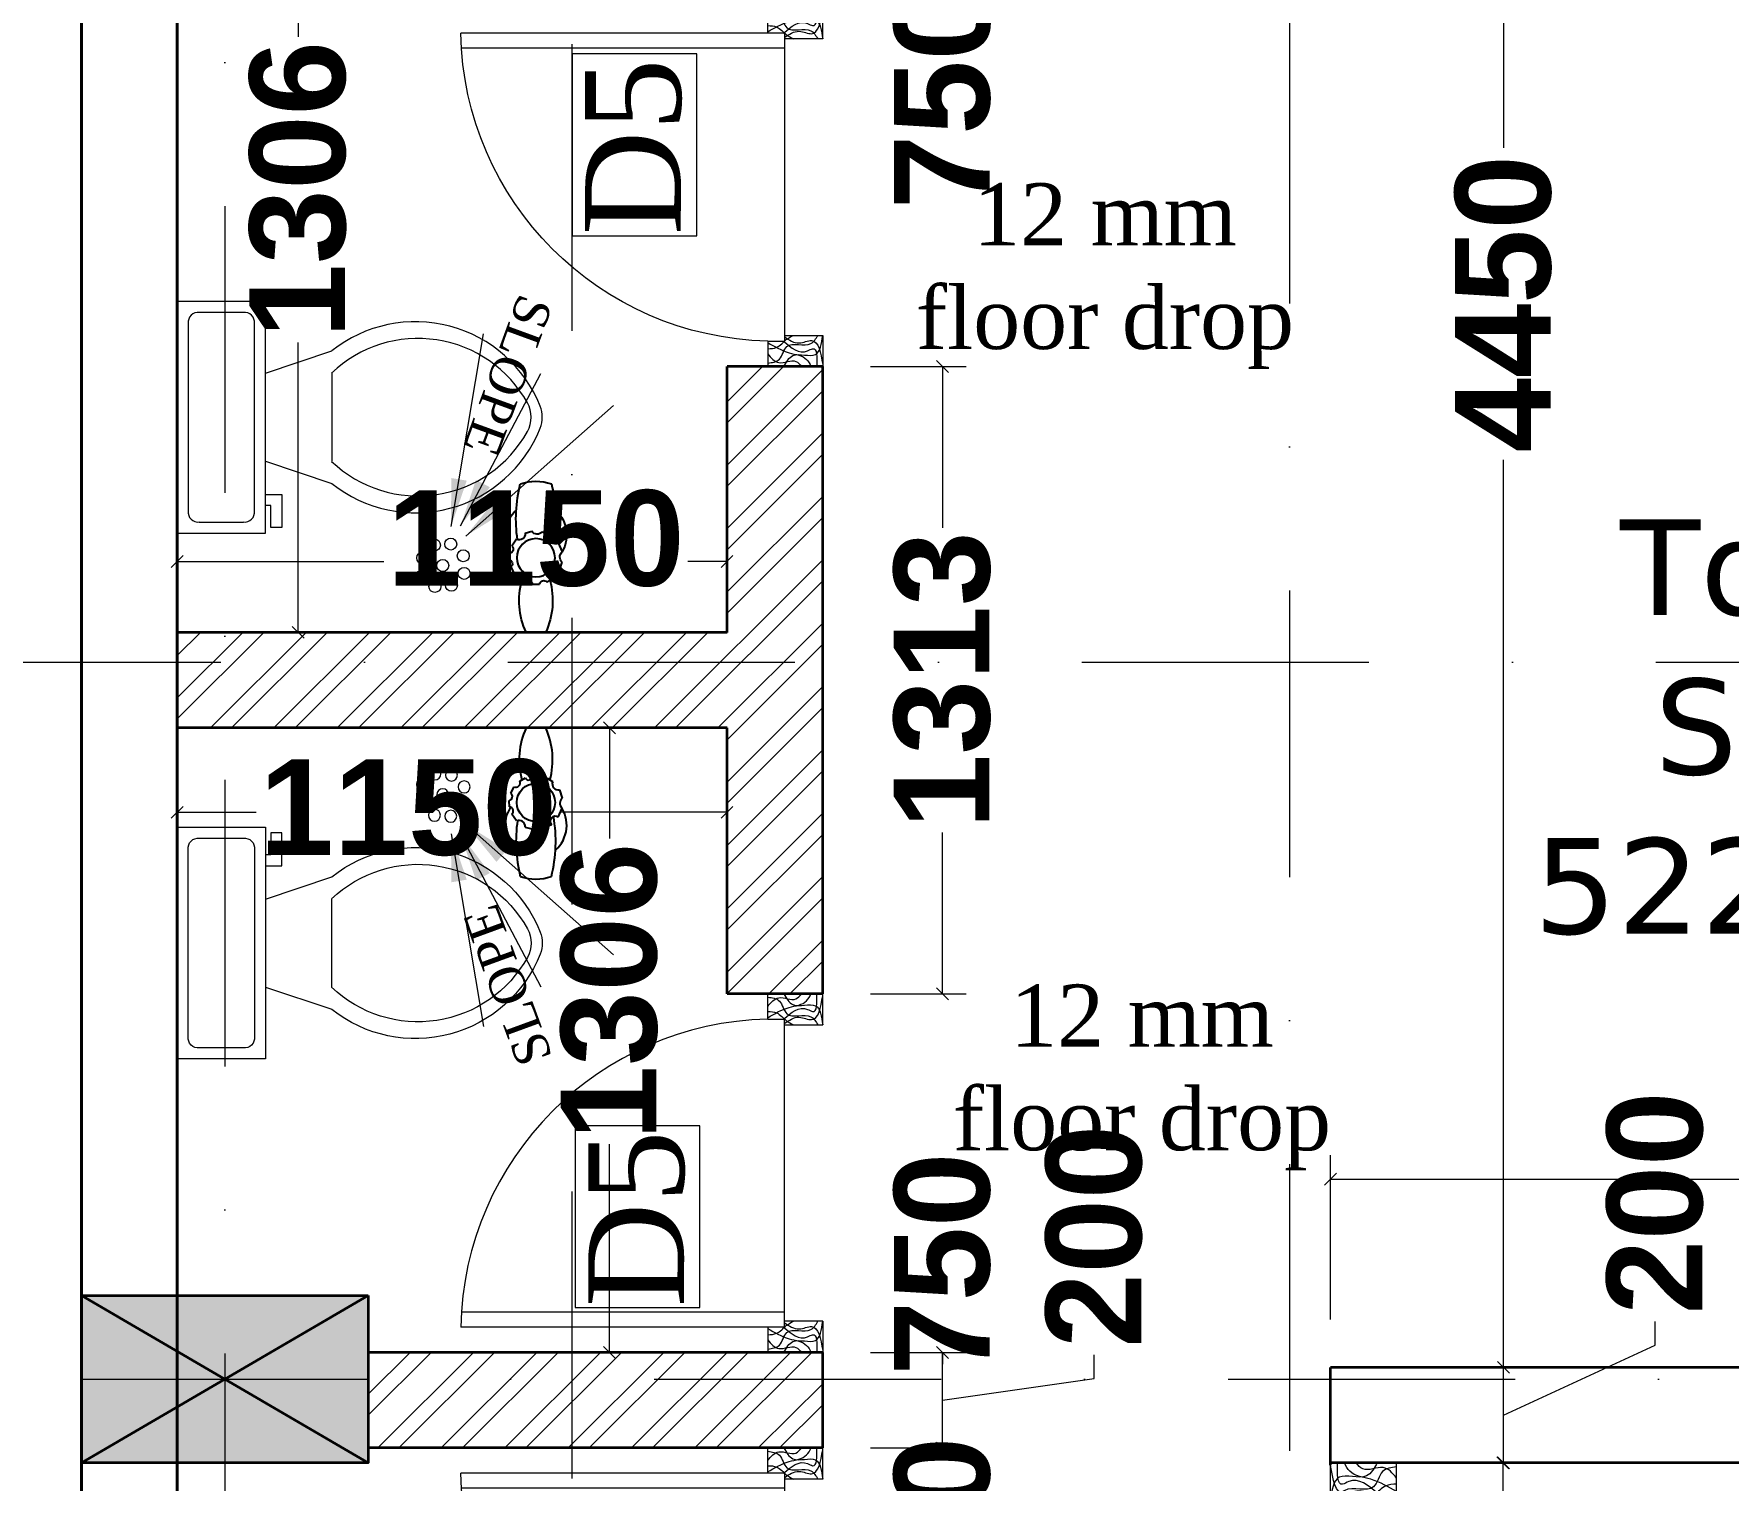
# Model space of a CAD drawing. Header units: millimetres. Extents: x -3092155 to 4513934, y -12317808 to 1850003.
# Drawn here: x -387959 to -384417, y -5519497 to -5516472 of the extents above; entities that cross this region are included whole.
import ezdxf

# ---------------------------------------------------------------- set-up
doc = ezdxf.new("R2010")
doc.units = ezdxf.units.MM
doc.header["$LTSCALE"] = 2
doc.header["$MEASUREMENT"] = 0
doc.header["$PDMODE"] = 34
doc.header["$PDSIZE"] = 500
doc.linetypes.add('DASHDOT', pattern=[1, 0.5, -0.25, 0, -0.25])
for name, color, linetype, lineweight in [('AREA AA', 162, 'Continuous', 20), ('coloumn', 10, 'Continuous', 35), ('D5', 10, 'Continuous', 5), ('DOOR', 27, 'Continuous', 5), ('expen. jt.', 130, 'Continuous', 35), ('FIXTURE', 252, 'Continuous', 0), ('GRID', 251, 'DASHDOT', 5), ('hatch toilet', 42, 'Continuous', 9), ('tap', 97, 'Continuous', 25), ('taxe', 7, 'Continuous', 9), ('TEXT', 7, 'Continuous', 13), ('toi.dim.', 214, 'Continuous', 9), ('WAll', 250, 'Continuous', 35)]:
    doc.layers.add(name, color=color, linetype=linetype, lineweight=lineweight)
doc.styles.add('int dim', font='arialbd.ttf', dxfattribs={"height": 200})
doc.styles.get("Standard").update_dxf_attribs({"font": 'times.ttf', "height": 500})
doc.styles.add('style2', font='verdana.ttf')
doc.dimstyles.new('toilet detail', dxfattribs={"dimtxt": 150, "dimasz": 25, "dimexe": 50, "dimexo": 100, "dimgap": 25, "dimtad": 0, "dimdec": 0, "dimzin": 3, "dimdsep": 46, "dimtxsty": 'int dim', "dimblk": 'OBLIQUE', "dimcen": 90, "dimclrd": 214, "dimclre": 214, "dimclrt": 256, "dimadec": 0, "dimazin": 0, "dimtfac": 1, "dimtdec": 0, "dimtofl": 0, "dimtmove": 1, "dimatfit": 3, "dimfxl": 1, "dimfrac": 1, "dimtolj": 1, "dimtzin": 0, "dimlwd": -1, "dimlwe": -1, "dimarcsym": 1})
pattern_1 = [(45, (99708.5, 251064.38), (-66.2912607, 66.2912607), []), (45, (99752.69, 251064.38), (-66.2912607, 66.2912607), [])]

# ---------------------------------------------------------------- blocks, each defined once
blk = doc.blocks.new('S.F')
at = {"layer": 'coloumn', "ltscale": 100}
blk.add_hatch(color=256, dxfattribs=at).paths.add_polyline_path([(98410.5, -5827306.2), (98410.5, -5827656.2), (97810.5, -5827656.2), (97810.5, -5827306.2)])
blk.add_hatch(color=256, dxfattribs=at).paths.add_polyline_path([(98410.5, -5827306.2), (98410.5, -5827656.2), (97810.5, -5827656.2), (97810.5, -5827306.2)])
for p, q in [((97810.5, -5827656.2), (98410.5, -5827306.2)), ((97810.5, -5827306.2), (98410.5, -5827656.2)), ((97810.5, -5827656.2), (98410.5, -5827306.2)), ((97810.5, -5827306.2), (98410.5, -5827656.2))]:
    blk.add_line(p, q, dxfattribs=at)
blk.add_lwpolyline([(98410.5, -5827306.2), (98410.5, -5827656.2), (97810.5, -5827656.2), (97810.5, -5827306.2)], close=True, dxfattribs=at)
blk.add_lwpolyline([(98410.5, -5827306.2), (98410.5, -5827656.2), (97810.5, -5827656.2), (97810.5, -5827306.2)], close=True, dxfattribs=at)
blk = doc.blocks.new('Toilet - top')
for p, q in [((9.75, -4.5), (9.75, -1.5)), ((-4.87, -6.37), (-3.37, -6.37)), ((-4.87, -7.12), (-4.87, -6.37)), ((-3.37, -6.37), (-3.37, -6)), ((-2.62, -6), (-2.62, -7.12)), ((-0.37, -6), (-1.87, -10.5)), ((5.63, -6), (7.13, -10.5)), ((-2.62, -7.12), (-4.87, -7.12)), ((5.63, -10.5), (-0.37, -10.5))]:
    blk.add_line(p, q)
blk.add_lwpolyline([(10.5, -6), (10.5, 0), (-5.25, 0), (-5.25, -6)], close=True)
for points in [[(9, -0.75), (-3.75, -0.75)], [(-4.5, -1.5), (-4.5, -4.5)], [(-3.75, -5.25), (9, -5.25)]]:
    blk.add_lwpolyline(points)
for centre, radius, start, end in [((-3.84, -1.41), 0.663, 81.8699, 188.1301), ((9.09, -1.41), 0.663, 351.8699, 98.1301), ((-3.84, -4.59), 0.663, 171.8699, 278.1301), ((9.09, -4.59), 0.663, 261.8699, 8.1301), ((5.26, -16.19), 9.13, 141.4691, 248.2606), ((5.77, -16.36), 8.5, 136.3677, 240.998), ((-0.01, -16.19), 9.13, 291.7393, 38.5307), ((-0.52, -16.36), 8.5, 299.0018, 43.6321), ((2.63, -22.05), 2, 240.998, 299.0018), ((2.63, -22.81), 2, 248.2606, 291.7393)]:
    blk.add_arc(centre, radius, start, end)
blk = doc.blocks.new('A$C3DC14F32')
at = {"layer": 'DOOR', "ltscale": 100}
for p, q in [((53, 115), (53, 756.7)), ((84, 80), (84, 755.4)), ((0, 0), (0, 115)), ((53, 115), (0, 115)), ((53, 80), (53, 115)), ((697, 115), (697, 80)), ((697, 115), (750, 115)), ((750, 115), (750, 0)), ((53, 80), (697, 80)), ((65, 0), (65, 80)), ((685, 80), (685, 0)), ((65, 0), (0, 0)), ((685, 0), (750, 0))]:
    blk.add_line(p, q, dxfattribs=at)
blk.add_arc((40.3, 100), 656.9, 1.3077, 88.8934, dxfattribs=at)
for points in [[(50, 115), (28.5, 70), (14.5, 33.5), (0, 24)], [(26.5, 115), (8, 91.5), (10.5, 56), (0, 44.5)], [(7, 115), (15, 90.5), (41.5, 75), (48, 24.5), (65, 10)], [(37, 115), (40, 96), (56, 76), (65, 61)], [(743, 115), (735, 90.5), (708.5, 75), (702, 24.5), (685, 10)], [(713, 115), (710, 96), (694, 76), (685, 61)], [(700, 115), (721.5, 70), (735.5, 33.5), (750, 24)], [(723.5, 115), (742, 91.5), (739.5, 56), (750, 44.5)], [(53, 82), (32.5, 31.5), (37, 21), (0, 12)], [(0, 81), (22.5, 62.5), (25, 15), (65, 0)], [(62, 80), (49, 49), (54, 23.5), (4, 0)], [(750, 81), (727.5, 62.5), (725, 15), (685, 0)], [(688, 80), (701, 49), (696, 23.5), (746, 0)], [(697, 82), (717.5, 31.5), (713, 21), (750, 12)]]:
    blk.add_spline(points, degree=3, dxfattribs=at)
blk = doc.blocks.new('_Oblique')
at = {"color": 0, "linetype": 'ByBlock', "lineweight": -2}
blk.add_line((-0.5, -0.5), (0.5, 0.5), dxfattribs=at)
blk = doc.blocks.new('14')
at = {"layer": 'FIXTURE', "ltscale": 15000}
for centre in [(-38.2, 36), (-57, 27.9), (-20.2, 27), (-64.7, 9.5), (-38.1, 9.5), (-12.1, 9.5), (-57, -7.8), (-38.2, -15.3), (-18.6, -8.4)]:
    blk.add_circle(centre, 6.97, dxfattribs=at)
blk = doc.blocks.new('ryr')
at = {"layer": 'tap', "ltscale": 100}
for p, q in [((1982562.6, -4956366.8), (1982560.6, -4956373.7)), ((1982569, -4956357.8), (1982576.1, -4956352.9)), ((1982583.7, -4956350.4), (1982590.2, -4956350.1)), ((1982598.2, -4956351.9), (1982604.6, -4956355.3)), ((1982610.7, -4956361.3), (1982614, -4956367.1)), ((1982561.1, -4956384.7), (1982565.1, -4956394.4)), ((1982616, -4956374.1), (1982616, -4956381.8)), ((1982666.3, -4956367.8), (1982666.3, -4956388.4)), ((1982572.8, -4956401.4), (1982582.2, -4956405.4)), ((1982601.5, -4956402.7), (1982592.8, -4956405.7)), ((1982613.7, -4956389.8), (1982610.1, -4956395.6))]:
    blk.add_line(p, q, dxfattribs=at)
blk.add_circle((1982588.3, -4956378.1), 20, dxfattribs=at)
for centre, radius, start, end in [((1982564.4, -4956380.5), 34.6, 56.5528, 138.7143), ((1982556.2, -4956378.1), 48, 160.1952, 199.8048), ((1982547.7, -4956509), 151.7, 81.7623, 103.9834), ((1982563.2, -4956360.5), 6.39, 264.6602, 25.1394), ((1982579.4, -4956350.2), 4.3, 217.9729, 357.2544), ((1982594.6, -4956348.9), 4.62, 195.6991, 319.6996), ((1982608.8, -4956357.1), 4.58, 156.5927, 294.6638), ((1982615.4, -4956370.5), 3.66, 111.8615, 279.3097), ((1982633.1, -4956440.8), 80.2, 65.5625, 105.3327), ((1982556.9, -4956379.4), 6.73, 307.8899, 56.9197), ((1982616.8, -4956386.3), 4.61, 99.2597, 228.4484), ((1982547.7, -4956247.1), 151.7, 256.0166, 279.8379), ((1982564.4, -4956375.7), 34.6, 221.3317, 306.2699), ((1982568.6, -4956398.3), 5.26, 323.2148, 132.0605), ((1982607.8, -4956401.6), 6.38, 69.0303, 190.3369), ((1982633.1, -4956315.4), 80.2, 254.6673, 294.4375), ((1982587.4, -4956410.2), 7.04, 39.9617, 136.8268), ((1982588.3, -4956378.1), 28, 279.2436, 279.2439)]:
    blk.add_arc(centre, radius, start, end, dxfattribs=at)
blk = doc.blocks.new('*D1160')
at = {"layer": 'Defpoints', "color": 0, "lineweight": 50, "ltscale": 100, "transparency": 16777216}
for p in [(-1466336.6, -5389289.5), (-1466114.3, -5389289.5), (-1466336.6, -5390189.5)]:
    blk.add_point(p, dxfattribs=at)
at = {"layer": 'toi.dim.', "color": 214, "ltscale": 100, "transparency": 16777216}
for p, q in [((-1466236.6, -5389289.5), (-1466064.3, -5389289.5)), ((-1466114.3, -5389289.5), (-1466114.3, -5389578.2)), ((-1466114.3, -5390189.5), (-1466114.3, -5390071.7)), ((-1466236.6, -5390189.5), (-1466064.3, -5390189.5))]:
    blk.add_line(p, q, dxfattribs=at)
at = {"layer": 'toi.dim.', "color": 214, "ltscale": 100, "transparency": 16777216, "xscale": 25, "yscale": 25, "zscale": 25}
for p, rotation in [((-1466114.3, -5389289.5), 90), ((-1466114.3, -5390189.5), 270)]:
    blk.add_blockref('_Oblique', p, dxfattribs=dict(at, rotation=rotation))
at = {"layer": 'toi.dim.', "ltscale": 100, "transparency": 16777216, "insert": (-1466114.3, -5389825), "char_height": 200, "attachment_point": 5, "rotation": 90, "style": 'int dim'}
blk.add_mtext('\\A1;900', dxfattribs=at)
blk = doc.blocks.new('*D1173')
at = {"layer": 'Defpoints', "color": 0, "lineweight": 50, "ltscale": 100, "transparency": 16777216}
for p in [(-1466335.7, -5389089.5), (-1466113.3, -5389089.5), (-1466336.6, -5389289.5)]:
    blk.add_point(p, dxfattribs=at)
at = {"layer": 'toi.dim.', "color": 214, "ltscale": 100, "transparency": 16777216}
for p, q in [((-1465796.1, -5389043.4), (-1465796.1, -5388993.4)), ((-1466113.3, -5389189.5), (-1465796.1, -5389043.4)), ((-1466235.7, -5389089.5), (-1466063.3, -5389089.5)), ((-1466113.3, -5389289.5), (-1466113.3, -5389089.5)), ((-1466236.6, -5389289.5), (-1466063.3, -5389289.5))]:
    blk.add_line(p, q, dxfattribs=at)
at = {"layer": 'toi.dim.', "color": 214, "ltscale": 100, "transparency": 16777216, "xscale": 25, "yscale": 25, "zscale": 25}
for p, rotation in [((-1466113.3, -5389089.5), 90), ((-1466113.3, -5389289.5), 270)]:
    blk.add_blockref('_Oblique', p, dxfattribs=dict(at, rotation=rotation))
at = {"layer": 'toi.dim.', "ltscale": 100, "transparency": 16777216, "insert": (-1465796.1, -5388745.7), "char_height": 200, "attachment_point": 5, "rotation": 90, "style": 'int dim'}
blk.add_mtext('\\A1;200', dxfattribs=at)
blk = doc.blocks.new('*D1174')
at = {"layer": 'Defpoints', "color": 0, "lineweight": 50, "ltscale": 100, "transparency": 16777216}
for p in [(-1466336.6, -5384639.5), (-1466113.3, -5384639.5), (-1466335.7, -5389089.5)]:
    blk.add_point(p, dxfattribs=at)
at = {"layer": 'toi.dim.', "color": 214, "ltscale": 100, "transparency": 16777216}
for p, q in [((-1466236.6, -5384639.5), (-1466063.3, -5384639.5)), ((-1466113.3, -5384639.5), (-1466113.3, -5386538.2)), ((-1466113.3, -5389089.5), (-1466113.3, -5387190.8)), ((-1466235.7, -5389089.5), (-1466063.3, -5389089.5))]:
    blk.add_line(p, q, dxfattribs=at)
at = {"layer": 'toi.dim.', "color": 214, "ltscale": 100, "transparency": 16777216, "xscale": 25, "yscale": 25, "zscale": 25}
for p, rotation in [((-1466113.3, -5384639.5), 90), ((-1466113.3, -5389089.5), 270)]:
    blk.add_blockref('_Oblique', p, dxfattribs=dict(at, rotation=rotation))
at = {"layer": 'toi.dim.', "ltscale": 100, "transparency": 16777216, "insert": (-1466113.3, -5386864.5), "char_height": 200, "attachment_point": 5, "rotation": 90, "style": 'int dim'}
blk.add_mtext('\\A1;4450', dxfattribs=at)
blk = doc.blocks.new('*D1180')
at = {"layer": 'Defpoints', "color": 0, "lineweight": 50, "ltscale": 100, "transparency": 16777216}
for p in [(-1467536.6, -5389258.2), (-1467286.3, -5389258.2), (-1467536.6, -5390008.2)]:
    blk.add_point(p, dxfattribs=at)
at = {"layer": 'toi.dim.', "color": 214, "ltscale": 100, "transparency": 16777216}
for p, q in [((-1467286.3, -5389258.2), (-1467286.3, -5389233.2)), ((-1467436.6, -5389258.2), (-1467236.3, -5389258.2)), ((-1467436.6, -5390008.2), (-1467236.3, -5390008.2)), ((-1467286.3, -5390008.2), (-1467286.3, -5390033.2))]:
    blk.add_line(p, q, dxfattribs=at)
at = {"layer": 'toi.dim.', "color": 214, "ltscale": 100, "transparency": 16777216, "xscale": 25, "yscale": 25, "zscale": 25}
for p, rotation in [((-1467286.3, -5389258.2), 270), ((-1467286.3, -5390008.2), 90)]:
    blk.add_blockref('_Oblique', p, dxfattribs=dict(at, rotation=rotation))
at = {"layer": 'toi.dim.', "ltscale": 100, "transparency": 16777216, "insert": (-1467286.3, -5389468), "char_height": 200, "attachment_point": 5, "rotation": 90, "style": 'int dim'}
blk.add_mtext('\\A1;750', dxfattribs=at)
blk = doc.blocks.new('*D1161')
at = {"layer": 'Defpoints', "color": 0, "lineweight": 50, "ltscale": 100, "transparency": 16777216}
for p in [(-1467536.6, -5389058.2), (-1467286.3, -5389058.2), (-1467536.6, -5389258.2)]:
    blk.add_point(p, dxfattribs=at)
at = {"layer": 'toi.dim.', "color": 214, "ltscale": 100, "transparency": 16777216}
for p, q in [((-1467436.6, -5389058.2), (-1467236.3, -5389058.2)), ((-1467286.3, -5389258.2), (-1467286.3, -5389058.2)), ((-1466969, -5389113.1), (-1466969, -5389063.1)), ((-1467286.3, -5389158.2), (-1466969, -5389113.1)), ((-1467436.6, -5389258.2), (-1467236.3, -5389258.2))]:
    blk.add_line(p, q, dxfattribs=at)
at = {"layer": 'toi.dim.', "color": 214, "ltscale": 100, "transparency": 16777216, "xscale": 25, "yscale": 25, "zscale": 25}
for p, rotation in [((-1467286.3, -5389058.2), 90), ((-1467286.3, -5389258.2), 270)]:
    blk.add_blockref('_Oblique', p, dxfattribs=dict(at, rotation=rotation))
at = {"layer": 'toi.dim.', "ltscale": 100, "transparency": 16777216, "insert": (-1466969, -5388815.3), "char_height": 200, "attachment_point": 5, "rotation": 90, "style": 'int dim'}
blk.add_mtext('\\A1;200', dxfattribs=at)
blk = doc.blocks.new('*D1162')
at = {"layer": 'Defpoints', "color": 0, "lineweight": 50, "ltscale": 100, "transparency": 16777216}
for p in [(-1467536.6, -5388308.2), (-1467286.3, -5388308.2), (-1467536.6, -5389058.2)]:
    blk.add_point(p, dxfattribs=at)
at = {"layer": 'toi.dim.', "color": 214, "ltscale": 100, "transparency": 16777216}
for p, q in [((-1467436.6, -5388308.2), (-1467236.3, -5388308.2)), ((-1467286.3, -5388308.2), (-1467286.3, -5388283.2)), ((-1467436.6, -5389058.2), (-1467236.3, -5389058.2)), ((-1467286.3, -5389058.2), (-1467286.3, -5389083.2))]:
    blk.add_line(p, q, dxfattribs=at)
at = {"layer": 'toi.dim.', "color": 214, "ltscale": 100, "transparency": 16777216, "xscale": 25, "yscale": 25, "zscale": 25}
for p, rotation in [((-1467286.3, -5388308.2), 270), ((-1467286.3, -5389058.2), 90)]:
    blk.add_blockref('_Oblique', p, dxfattribs=dict(at, rotation=rotation))
at = {"layer": 'toi.dim.', "ltscale": 100, "transparency": 16777216, "insert": (-1467286.3, -5388873.4), "char_height": 200, "attachment_point": 5, "rotation": 90, "style": 'int dim'}
blk.add_mtext('\\A1;750', dxfattribs=at)
blk = doc.blocks.new('*D1163')
at = {"layer": 'Defpoints', "color": 0, "lineweight": 50, "ltscale": 100, "transparency": 16777216}
for p in [(-1467536.6, -5386995.7), (-1467286.3, -5386995.7), (-1467536.6, -5388308.2)]:
    blk.add_point(p, dxfattribs=at)
at = {"layer": 'toi.dim.', "color": 214, "ltscale": 100, "transparency": 16777216}
for p, q in [((-1467436.6, -5386995.7), (-1467236.3, -5386995.7)), ((-1467286.3, -5386995.7), (-1467286.3, -5387333.3)), ((-1467286.3, -5388308.2), (-1467286.3, -5387970.7)), ((-1467436.6, -5388308.2), (-1467236.3, -5388308.2))]:
    blk.add_line(p, q, dxfattribs=at)
at = {"layer": 'toi.dim.', "color": 214, "ltscale": 100, "transparency": 16777216, "xscale": 25, "yscale": 25, "zscale": 25}
for p, rotation in [((-1467286.3, -5386995.7), 90), ((-1467286.3, -5388308.2), 270)]:
    blk.add_blockref('_Oblique', p, dxfattribs=dict(at, rotation=rotation))
at = {"layer": 'toi.dim.', "ltscale": 100, "transparency": 16777216, "insert": (-1467286.3, -5387652), "char_height": 200, "attachment_point": 5, "rotation": 90, "style": 'int dim'}
blk.add_mtext('\\A1;1313', dxfattribs=at)
blk = doc.blocks.new('*D1164')
at = {"layer": 'Defpoints', "color": 0, "lineweight": 50, "ltscale": 100, "transparency": 16777216}
for p in [(-1467536.6, -5386245.7), (-1467286.3, -5386245.7), (-1467536.6, -5386995.7)]:
    blk.add_point(p, dxfattribs=at)
at = {"layer": 'toi.dim.', "color": 214, "ltscale": 100, "transparency": 16777216}
for p, q in [((-1467286.3, -5386245.7), (-1467286.3, -5386220.7)), ((-1467436.6, -5386245.7), (-1467236.3, -5386245.7)), ((-1467436.6, -5386995.7), (-1467236.3, -5386995.7)), ((-1467286.3, -5386995.7), (-1467286.3, -5387020.7))]:
    blk.add_line(p, q, dxfattribs=at)
at = {"layer": 'toi.dim.', "color": 214, "ltscale": 100, "transparency": 16777216, "xscale": 25, "yscale": 25, "zscale": 25}
for p, rotation in [((-1467286.3, -5386245.7), 270), ((-1467286.3, -5386995.7), 90)]:
    blk.add_blockref('_Oblique', p, dxfattribs=dict(at, rotation=rotation))
at = {"layer": 'toi.dim.', "ltscale": 100, "transparency": 16777216, "insert": (-1467286.3, -5386433.2), "char_height": 200, "attachment_point": 5, "rotation": 90, "style": 'int dim'}
blk.add_mtext('\\A1;750', dxfattribs=at)
blk = doc.blocks.new('*D1205')
at = {"layer": 'Defpoints', "color": 0, "lineweight": 50, "ltscale": 100, "transparency": 16777216}
for p in [(-1463661.6, -5388695.9), (-1466474.6, -5389089.5), (-1463661.6, -5389114.7)]:
    blk.add_point(p, dxfattribs=at)
at = {"layer": 'toi.dim.', "color": 214, "ltscale": 100, "transparency": 16777216}
for p, q in [((-1466474.6, -5388989.5), (-1466474.6, -5388645.9)), ((-1463661.6, -5389014.7), (-1463661.6, -5388645.9)), ((-1466474.6, -5388695.9), (-1465394.4, -5388695.9)), ((-1463661.6, -5388695.9), (-1464741.8, -5388695.9))]:
    blk.add_line(p, q, dxfattribs=at)
at = {"layer": 'toi.dim.', "color": 214, "ltscale": 100, "transparency": 16777216, "xscale": 25, "yscale": 25, "zscale": 25, "rotation": 180}
blk.add_blockref('_Oblique', (-1466474.6, -5388695.9), dxfattribs=at)
at = {"layer": 'toi.dim.', "color": 214, "ltscale": 100, "transparency": 16777216, "xscale": 25, "yscale": 25, "zscale": 25}
blk.add_blockref('_Oblique', (-1463661.6, -5388695.9), dxfattribs=at)
at = {"layer": 'toi.dim.', "ltscale": 100, "transparency": 16777216, "insert": (-1465068.1, -5388695.9), "char_height": 200, "attachment_point": 5, "style": 'int dim'}
blk.add_mtext('\\A1;2813', dxfattribs=at)
blk = doc.blocks.new('*D1214')
at = {"layer": 'Defpoints', "color": 0, "lineweight": 50, "ltscale": 100, "transparency": 16777216}
for p in [(-1468886.2, -5387864.6), (-1467736.6, -5387864.6), (-1467736.6, -5387928.5)]:
    blk.add_point(p, dxfattribs=at)
at = {"layer": 'toi.dim.', "color": 214, "ltscale": 100, "transparency": 16777216}
for p, q in [((-1468886.2, -5387928.5), (-1468721.1, -5387928.5)), ((-1467736.6, -5387928.5), (-1468085.4, -5387928.5)), ((-1468886.2, -5387964.6), (-1468886.2, -5387978.5)), ((-1467736.6, -5387964.6), (-1467736.6, -5387978.5))]:
    blk.add_line(p, q, dxfattribs=at)
at = {"layer": 'toi.dim.', "color": 214, "ltscale": 100, "transparency": 16777216, "xscale": 25, "yscale": 25, "zscale": 25, "rotation": 180}
blk.add_blockref('_Oblique', (-1468886.2, -5387928.5), dxfattribs=at)
at = {"layer": 'toi.dim.', "color": 214, "ltscale": 100, "transparency": 16777216, "xscale": 25, "yscale": 25, "zscale": 25}
blk.add_blockref('_Oblique', (-1467736.6, -5387928.5), dxfattribs=at)
at = {"layer": 'toi.dim.', "ltscale": 100, "transparency": 16777216, "insert": (-1468403.2, -5387919), "char_height": 200, "attachment_point": 5, "style": 'int dim'}
blk.add_mtext('\\A1;1150', dxfattribs=at)
blk = doc.blocks.new('*D1215')
at = {"layer": 'Defpoints', "color": 0, "lineweight": 50, "ltscale": 100, "transparency": 16777216}
for p in [(-1467736.6, -5387403.9), (-1468886.2, -5387507), (-1467736.6, -5387507)]:
    blk.add_point(p, dxfattribs=at)
at = {"layer": 'toi.dim.', "color": 214, "ltscale": 100, "transparency": 16777216}
for p, q in [((-1468886.2, -5387407), (-1468886.2, -5387353.9)), ((-1467736.6, -5387407), (-1467736.6, -5387353.9)), ((-1468886.2, -5387403.9), (-1468454, -5387403.9)), ((-1467736.6, -5387403.9), (-1467818.4, -5387403.9))]:
    blk.add_line(p, q, dxfattribs=at)
at = {"layer": 'toi.dim.', "color": 214, "ltscale": 100, "transparency": 16777216, "xscale": 25, "yscale": 25, "zscale": 25, "rotation": 180}
blk.add_blockref('_Oblique', (-1468886.2, -5387403.9), dxfattribs=at)
at = {"layer": 'toi.dim.', "color": 214, "ltscale": 100, "transparency": 16777216, "xscale": 25, "yscale": 25, "zscale": 25}
blk.add_blockref('_Oblique', (-1467736.6, -5387403.9), dxfattribs=at)
at = {"layer": 'toi.dim.', "ltscale": 100, "transparency": 16777216, "insert": (-1468136.2, -5387356), "char_height": 200, "attachment_point": 5, "style": 'int dim'}
blk.add_mtext('\\A1;1150', dxfattribs=at)
blk = doc.blocks.new('*D1137')
at = {"layer": 'Defpoints', "color": 0, "lineweight": 50, "ltscale": 100, "transparency": 16777216}
for p in [(-1468614.5, -5386245.7), (-1468750.7, -5387552), (-1468633.5, -5387552)]:
    blk.add_point(p, dxfattribs=at)
at = {"layer": 'toi.dim.', "color": 214, "ltscale": 100, "transparency": 16777216}
for p, q in [((-1468714.5, -5386245.7), (-1468683.5, -5386245.7)), ((-1468633.5, -5386245.7), (-1468633.5, -5386306)), ((-1468633.5, -5387552), (-1468633.5, -5386945.5)), ((-1468650.7, -5387552), (-1468583.5, -5387552))]:
    blk.add_line(p, q, dxfattribs=at)
at = {"layer": 'toi.dim.', "color": 214, "ltscale": 100, "transparency": 16777216, "xscale": 25, "yscale": 25, "zscale": 25}
for p, rotation in [((-1468633.5, -5386245.7), 90), ((-1468633.5, -5387552), 270)]:
    blk.add_blockref('_Oblique', p, dxfattribs=dict(at, rotation=rotation))
at = {"layer": 'toi.dim.', "ltscale": 100, "transparency": 16777216, "insert": (-1468633.5, -5386625.8), "char_height": 200, "attachment_point": 5, "rotation": 90, "style": 'int dim'}
blk.add_mtext('\\A1;1306', dxfattribs=at)
blk = doc.blocks.new('*D1138')
at = {"layer": 'Defpoints', "color": 0, "lineweight": 50, "ltscale": 100, "transparency": 16777216}
for p in [(-1468214.9, -5387752), (-1468351.1, -5389058.2), (-1467982.5, -5389058.2)]:
    blk.add_point(p, dxfattribs=at)
at = {"layer": 'toi.dim.', "color": 214, "ltscale": 100, "transparency": 16777216}
for p, q in [((-1468114.9, -5387752), (-1467932.5, -5387752)), ((-1467982.5, -5387752), (-1467982.5, -5387983.4)), ((-1467982.5, -5389058.2), (-1467982.5, -5388622.9)), ((-1468251.1, -5389058.2), (-1467932.5, -5389058.2))]:
    blk.add_line(p, q, dxfattribs=at)
at = {"layer": 'toi.dim.', "color": 214, "ltscale": 100, "transparency": 16777216, "xscale": 25, "yscale": 25, "zscale": 25}
for p, rotation in [((-1467982.5, -5387752), 90), ((-1467982.5, -5389058.2), 270)]:
    blk.add_blockref('_Oblique', p, dxfattribs=dict(at, rotation=rotation))
at = {"layer": 'toi.dim.', "ltscale": 100, "transparency": 16777216, "insert": (-1467982.5, -5388303.2), "char_height": 200, "attachment_point": 5, "rotation": 90, "style": 'int dim'}
blk.add_mtext('\\A1;1306', dxfattribs=at)
blk = doc.blocks.new('7u6ujuj')
at = {"layer": 'hatch toilet', "ltscale": 100}
h = blk.add_hatch(dxfattribs=at)
h.set_pattern_fill('ANSI32', color=256, scale=250, style=0)
h.set_pattern_definition(pattern_1)
h.paths.add_polyline_path([(-1467736.6, -5387752), (-1467736.6, -5388308.2), (-1467651.6, -5388308.2), (-1467651.6, -5388308.2), (-1467536.6, -5388308.2), (-1467536.6, -5386995.7), (-1467651.6, -5386995.7), (-1467736.6, -5386995.7), (-1467736.6, -5387552), (-1468886.2, -5387552), (-1468886.2, -5387752)])
h = blk.add_hatch(dxfattribs=at)
h.set_pattern_fill('ANSI32', color=256, scale=250, style=0)
h.set_pattern_definition(pattern_1)
h.paths.add_polyline_path([(-1468486.6, -5389058.2), (-1468486.6, -5389258.2), (-1467536.6, -5389258.2), (-1467536.6, -5389058.2)])
at = {"layer": 'D5'}
for points in [[(-1468060.4, -5386341.8), (-1468060.4, -5386722.3), (-1467799.8, -5386722.3), (-1467799.8, -5386341.8)], [(-1468053.8, -5388584.1), (-1468053.8, -5388964.6), (-1467793.2, -5388964.6), (-1467793.2, -5388584.1)]]:
    blk.add_lwpolyline(points, close=True, dxfattribs=at)
at = {"layer": 'WAll', "ltscale": 100}
for p, q in [((-1469086.2, -5384439.5), (-1469086.2, -5393789.5)), ((-1468886.2, -5384639.5), (-1468886.2, -5393589.5)), ((-1467736.6, -5387552), (-1467736.6, -5386995.7)), ((-1467536.6, -5386995.7), (-1467736.6, -5386995.7)), ((-1467536.6, -5388308.2), (-1467536.6, -5386995.7)), ((-1467736.6, -5387552), (-1468886.6, -5387552)), ((-1467736.6, -5387752), (-1468886.6, -5387752)), ((-1467736.6, -5388308.2), (-1467736.6, -5387752)), ((-1467536.6, -5388308.2), (-1467736.6, -5388308.2)), ((-1467536.6, -5389058.2), (-1468486.6, -5389058.2)), ((-1467536.6, -5389258.2), (-1467536.6, -5389058.2)), ((-1466474.6, -5389294.3), (-1466474.6, -5389089.5)), ((-1463661.6, -5389089.5), (-1466474.6, -5389089.5)), ((-1467536.6, -5389258.2), (-1468486.6, -5389258.2)), ((-1465261.2, -5389289.5), (-1466474.6, -5389289.5))]:
    blk.add_line(p, q, dxfattribs=at)
at = {"layer": 'DOOR', "ltscale": 100, "xscale": -1, "rotation": 90.00050340628616}
for p in [(-1467536.6, -5386245.7), (-1467536.6, -5389258.2)]:
    blk.add_blockref('A$C3DC14F32', p, dxfattribs=at)
at = {"layer": 'DOOR', "ltscale": 100, "rotation": 89.99949659371384}
blk.add_blockref('A$C3DC14F32', (-1467536.6, -5389058.2), dxfattribs=at)
at = {"layer": 'DOOR', "ltscale": 100, "xscale": 1.199999999953806, "yscale": 1.199999999953806, "zscale": 1.199999999953806, "rotation": 269.9994965937138}
blk.add_blockref('A$C3DC14F32', (-1466474.6, -5389289.5), dxfattribs=at)
at = {"layer": 'FIXTURE', "ltscale": 100, "extrusion": (0, 0, -1), "yscale": 30.77059217263013, "zscale": -30.7705921728903, "rotation": 270}
for p, xscale in [((1468886.2, -5387182.8), -30.77059217263013), ((1468886.2, -5388121.2), 30.77059217263013)]:
    blk.add_blockref('Toilet - top', p, dxfattribs=dict(at, xscale=xscale))
at = {"layer": 'FIXTURE', "lineweight": 40, "yscale": 2, "zscale": 2, "rotation": 90}
for p, xscale in [((-11380892.4, -1422219.4), -2), ((-11380892.4, -9353084.5), 2)]:
    blk.add_blockref('ryr', p, dxfattribs=dict(at, xscale=xscale))
at = {"layer": 'FIXTURE', "yscale": 1.8, "zscale": 1.8}
for p, xscale, rotation in [((-1468371, -5387470.4), 1.8, 249.528809267868), ((-1468371, -5387833.5), -1.8, 290.471190732132)]:
    blk.add_blockref('14', p, dxfattribs=dict(at, xscale=xscale, rotation=rotation))
at = {"layer": 'D5', "char_height": 200, "width": 464.194, "attachment_point": 2, "rotation": 90}
for insert in [(-1468033.3, -5386536.4), (-1468026.7, -5388778.7)]:
    blk.add_mtext('\\pt2000;D5', dxfattribs=dict(at, insert=insert))
at = {"layer": 'taxe', "color": 0, "char_height": 130, "attachment_point": 8}
for insert in [(-1466946.4, -5387001.4), (-1466869, -5388677.6)]:
    blk.add_mtext('12 mm \\Pfloor drop', dxfattribs=dict(at, insert=insert))
at = {"layer": 'taxe', "color": 0, "char_height": 75}
for insert, attachment_point, rotation in [((-1468159.3, -5387028.1), 2, 249.8982), ((-1468159.3, -5388277.3), 8, 110.1018)]:
    blk.add_mtext('SLOPE', dxfattribs=dict(at, insert=insert, attachment_point=attachment_point, rotation=rotation))
at = {"layer": 'TEXT', "lineweight": 25, "ltscale": 100, "insert": (-1465257.9, -5387315.6), "char_height": 200, "width": 2036.527, "attachment_point": 2, "style": 'style2'}
blk.add_mtext('Toilet (F) Student 5225X8950', dxfattribs=at)
at = {"layer": 'toi.dim.', "ltscale": 100}
for base, p1, p2, picture, middle in [((-1466113.3, -5384639.5), (-1466335.7, -5389089.5), (-1466336.6, -5384639.5), '*D1174', (-1466113.3, -5386864.5)), ((-1467286.2511, -5386995.7278), (-1467536.6271, -5388308.2281), (-1467536.6332, -5386995.7278), '*D1163', (-1467286.2511, -5387651.9779))]:
    dim = blk.add_linear_dim(base=base, p1=p1, p2=p2, angle=90, dimstyle='toilet detail', dxfattribs=at)
    dim.commit()
    dim.dimension.update_dxf_attribs({"geometry": picture, "text_midpoint": middle})
for base, p1, p2, picture, middle in [((-1467286.3, -5386245.7), (-1467536.6, -5386995.7), (-1467536.6, -5386245.7), '*D1164', (-1467286.3, -5386433.2)), ((-1468633.5, -5387552), (-1468614.5, -5386245.7), (-1468750.7, -5387552), '*D1137', (-1468633.5, -5386625.8)), ((-1467982.5, -5389058.2), (-1468214.9, -5387752), (-1468351.1, -5389058.2), '*D1138', (-1467982.5, -5388303.2)), ((-1467286.3, -5388308.2), (-1467536.6, -5389058.2), (-1467536.6, -5388308.2), '*D1162', (-1467286.3, -5388873.4)), ((-1466113.3, -5389089.5), (-1466336.6, -5389289.5), (-1466335.7, -5389089.5), '*D1173', (-1465796.1, -5388968.4)), ((-1467286.3, -5389058.2), (-1467536.6, -5389258.2), (-1467536.6, -5389058.2), '*D1161', (-1466969, -5389038.1)), ((-1467286.3, -5389258.2), (-1467536.6, -5390008.2), (-1467536.6, -5389258.2), '*D1180', (-1467286.3, -5389468)), ((-1466114.3, -5389289.5), (-1466336.6, -5390189.5), (-1466336.6, -5389289.5), '*D1160', (-1466114.3, -5389825))]:
    dim = blk.add_linear_dim(base=base, p1=p1, p2=p2, angle=90, dimstyle='toilet detail', dxfattribs=at)
    dim.commit()
    dim.dimension.update_dxf_attribs({"geometry": picture, "text_midpoint": middle, "dimtype": 160})
for base, p1, p2, picture, middle in [((-1467736.6, -5387403.9), (-1468886.2, -5387507), (-1467736.6, -5387507), '*D1215', (-1468136.2, -5387356)), ((-1467736.6, -5387928.5), (-1468886.2, -5387864.6), (-1467736.6, -5387864.6), '*D1214', (-1468403.2, -5387919))]:
    dim = blk.add_linear_dim(base=base, p1=p1, p2=p2, dimstyle='toilet detail', dxfattribs=at)
    dim.commit()
    dim.dimension.update_dxf_attribs({"geometry": picture, "text_midpoint": middle, "dimtype": 160})
dim = blk.add_linear_dim(base=(-1463661.6, -5388695.9), p1=(-1466474.6, -5389089.5), p2=(-1463661.6, -5389114.7), dimstyle='toilet detail', dxfattribs=at)
dim.commit()
dim.dimension.update_dxf_attribs({"geometry": '*D1205', "text_midpoint": (-1465068.1, -5388695.9)})
at = {"layer": 'AREA AA', "ltscale": 100}
for points in [[(-1468313.6, -5387330.5), (-1468245.4, -5386927.4)], [(-1468293.6, -5387329.2), (-1468125.7, -5387010.7)], [(-1468282.7, -5387350.5), (-1467974.2, -5387077.2)], [(-1468282.7, -5387953.5), (-1467974.2, -5388226.8)], [(-1468313.6, -5387973.5), (-1468245.4, -5388376.5)], [(-1468293.6, -5387974.8), (-1468125.7, -5388293.3)]]:
    blk.add_leader(points, dimstyle='toilet detail', override={"dimasz": 100, "dimclrd": 256}, dxfattribs=at)

msp = doc.modelspace()

# ---------------------------------------------------------------- linework, layer by layer
at = {"layer": 'expen. jt.', "ltscale": 100}
msp.add_line((-387859.3, -5527011.2), (-387859.3, -5514611.2), dxfattribs=at)
at = {"layer": 'GRID', "color": 5, "ltscale": 600}
for p, q in [((-387559.4, -5497630.3), (-387559.4, -5586432.3)), ((-386834.4, -5498491.7), (-386834.4, -5585573.1)), ((-385333.9, -5499634.4), (-385333.9, -5584428.2))]:
    msp.add_line(p, q, dxfattribs=at)
at = {"layer": 'GRID', "color": 6, "ltscale": 600}
for p, q in [((-460173.8, -5517786.2), (-367334.4, -5517786.2)), ((-461068.2, -5519286.2), (-366440.7, -5519286.2))]:
    msp.add_line(p, q, dxfattribs=at)
at = {"layer": 'WAll', "ltscale": 100}
msp.add_line((-387659.3, -5523761.2), (-387659.3, -5514811.2), dxfattribs=at)

# ---------------------------------------------------------------- block references
at = {"layer": 'coloumn'}
msp.add_blockref('S.F', (-485670.2, 308195), dxfattribs=at)
at = {"layer": 'WAll'}
msp.add_blockref('7u6ujuj', (1081226.9, -130171.7), dxfattribs=at)

doc.saveas('drawing.dxf')
